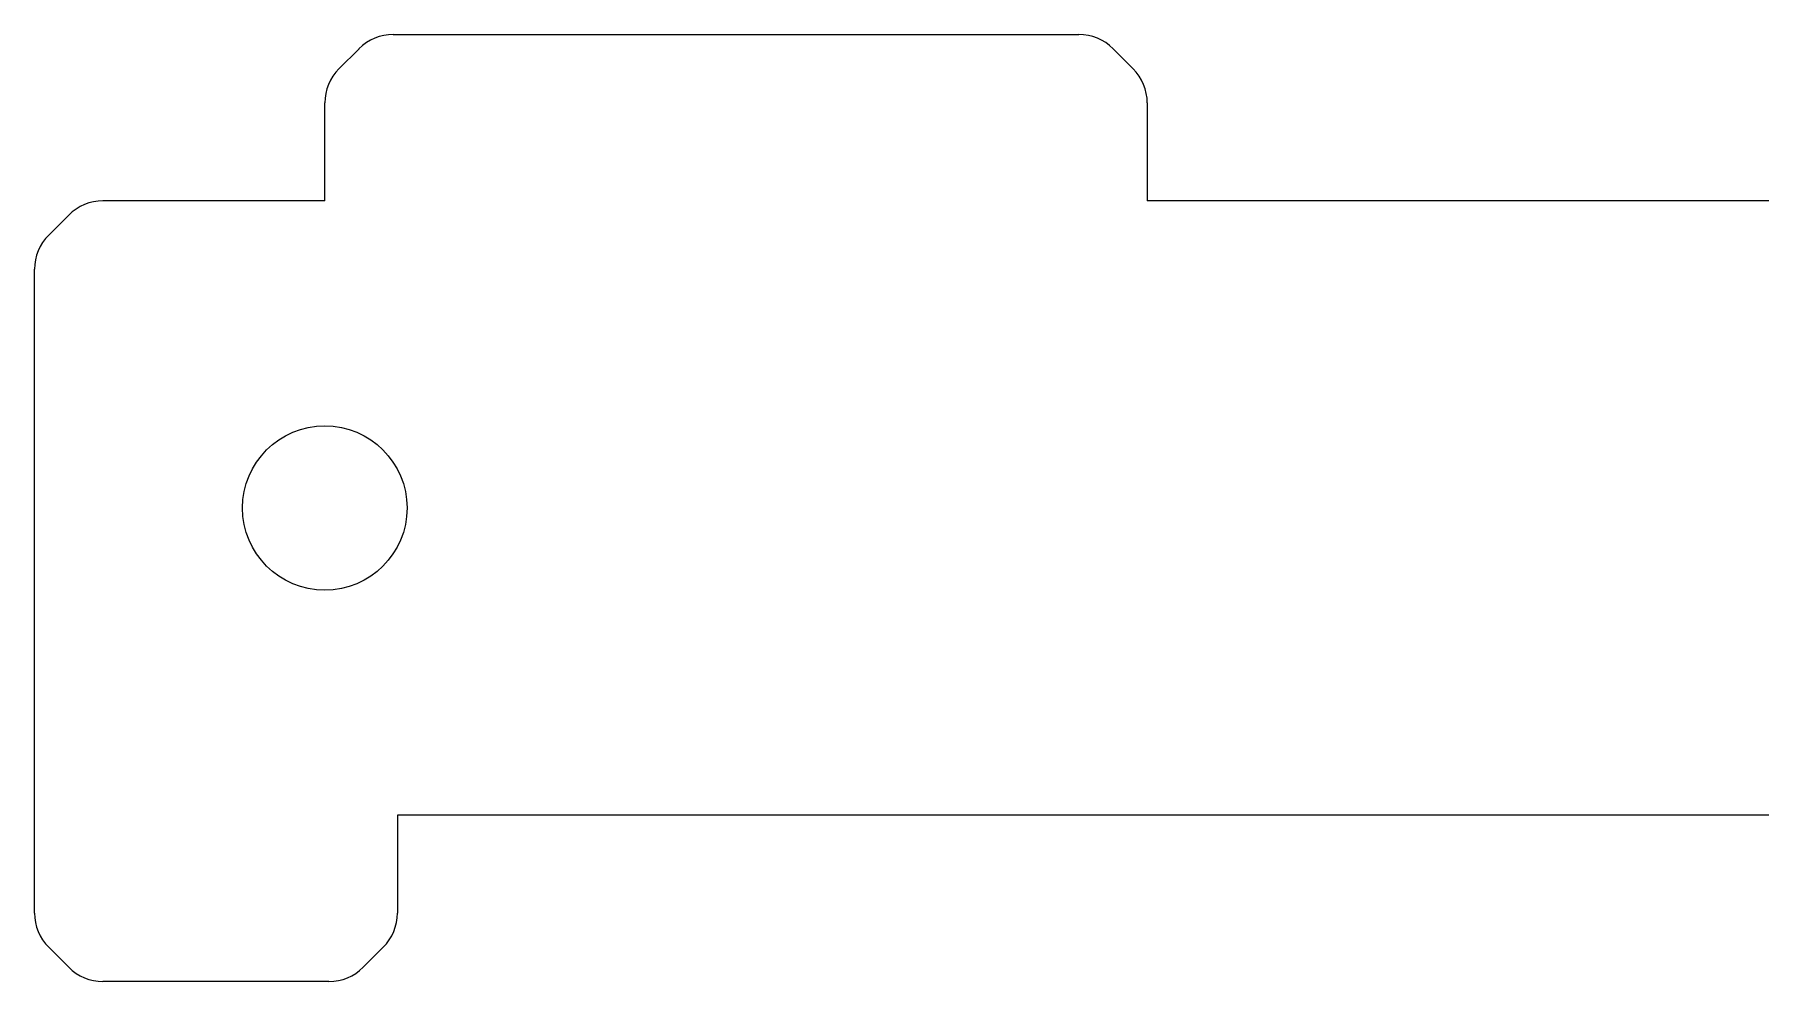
# Model space of a CAD drawing. Header units: millimetres. Extents: x -118 to 25, y -45 to 45.
# Drawn here: x -117.7 to -46.3, y -16.7 to 22.5 of the extents above; entities that cross this region are included whole.
import ezdxf

# ---------------------------------------------------------------- set-up
doc = ezdxf.new("R2010")
doc.units = ezdxf.units.MM

msp = doc.modelspace()

# ---------------------------------------------------------------- linework, layer by layer
at = {"color": 7, "linetype": 'Continuous', "lineweight": 25}
for p, q in [((-102.872, 22.48), (-74.528, 22.48)), ((-104.286, 21.894), (-105.114, 21.066)), ((-72.286, 21.066), (-73.114, 21.894)), ((-105.7, 15.6), (-105.7, 19.652)), ((-71.7, 19.652), (-71.7, 15.6)), ((-116.286, 15.014), (-117.114, 14.186)), ((-105.7, 15.6), (-114.872, 15.6)), ((-31.228, 15.6), (-71.7, 15.6)), ((-117.7, -13.852), (-117.7, 12.772)), ((-43.828, -9.8), (-102.7, -9.8)), ((-102.7, -9.8), (-102.7, -13.852)), ((-117.114, -15.266), (-116.286, -16.094)), ((-104.114, -16.094), (-103.286, -15.266)), ((-105.528, -16.68), (-114.872, -16.68))]:
    msp.add_line(p, q, dxfattribs=at)
msp.add_circle((-105.7, 2.9), 3.4, dxfattribs=at)
for centre, start, end in [((-102.872, 20.48), 90, 135), ((-74.528, 20.48), 45, 90), ((-103.7, 19.652), 135, 180), ((-73.7, 19.652), 0, 45), ((-114.872, 13.6), 90, 135), ((-115.7, 12.772), 135, 180), ((-115.7, -13.852), 180, 225), ((-104.7, -13.852), 315, 0), ((-114.872, -14.68), 225, 270), ((-105.528, -14.68), 270, 315)]:
    msp.add_arc(centre, 2, start, end, dxfattribs=at)

doc.saveas('drawing.dxf')
